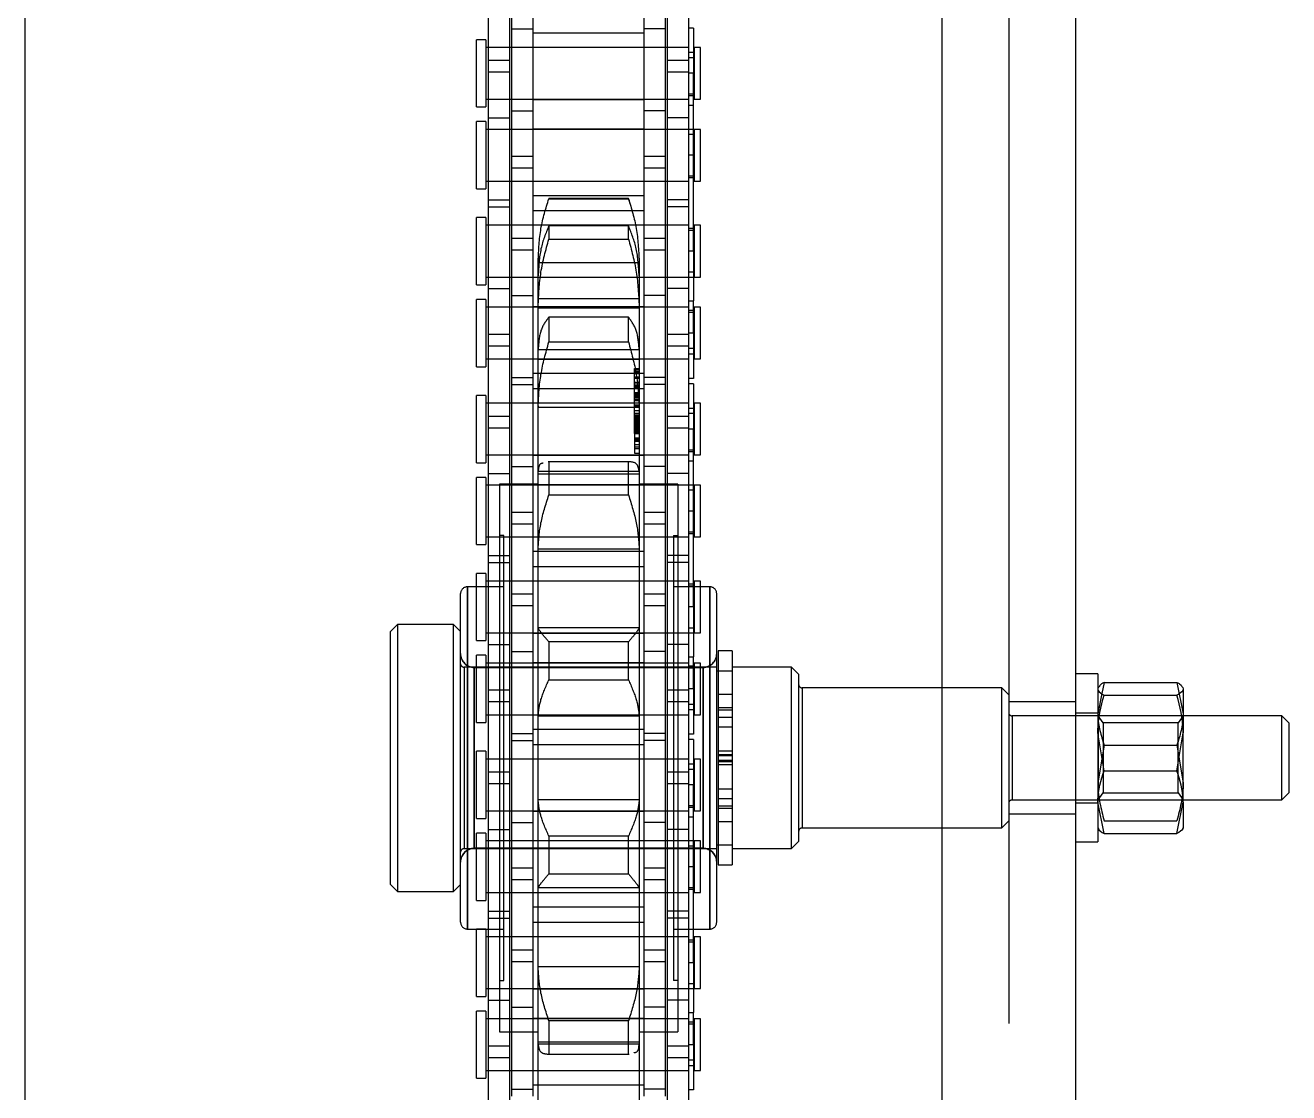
# Model space of a CAD drawing. Header units: metres. Extents: x 0 to 63075, y 0 to 44550.
# Drawn here: x 14109.2 to 14199.5, y 27501.5 to 27577.7 of the extents above; entities that cross this region are included whole.
import ezdxf

# ---------------------------------------------------------------- set-up
doc = ezdxf.new("R2010")
doc.units = ezdxf.units.M
doc.header["$LTSCALE"] = 75
doc.linetypes.add('HIDDEN2', pattern=[4.7625, 3.175, -1.5875])
for name, color, linetype in [('SDM', 7, 'Continuous'), ('SL4', 4, 'Continuous'), ('ST1', 7, 'HIDDEN2')]:
    doc.layers.add(name, color=color, linetype=linetype)

# ---------------------------------------------------------------- blocks, each defined once
blk = doc.blocks.new('A$Cb6dca9d5')
at = {"layer": 'SL4'}
for p, q in [((262.765, 215.006), (262.765, 1004.763)), ((328.24, 215), (328.24, 1004.763)), ((337.765, 1004.763), (337.765, 54.76)), ((339.365, 791.603), (337.765, 791.603)), ((339.365, 791.603), (339.365, 779.603)), ((339.402, 790.667), (339.365, 790.603)), ((339.812, 790.997), (339.654, 790.209)), ((339.812, 790.997), (345.018, 790.997)), ((345.465, 790.539), (345.465, 787.384)), ((339.812, 790.082), (345.018, 790.082)), ((352.5, 788.603), (345.465, 788.603)), ((353, 788.103), (352.5, 788.603)), ((352.5, 782.603), (352.5, 788.603)), ((353, 788.103), (353, 783.103)), ((339.812, 784.687), (339.365, 787.384)), ((345.018, 784.687), (345.465, 787.384)), ((345.465, 782.448), (345.465, 787.384)), ((339.812, 784.687), (345.018, 784.687)), ((339.812, 780.208), (339.365, 782.448)), ((345.018, 780.208), (345.465, 782.448)), ((345.465, 782.603), (352.5, 782.603)), ((345.465, 782.448), (345.465, 780.605)), ((352.5, 782.603), (353, 783.103)), ((339.365, 780.603), (339.402, 780.538)), ((345.428, 780.538), (345.465, 780.603)), ((339.812, 780.208), (345.018, 780.208)), ((337.765, 779.603), (339.365, 779.603))]:
    blk.add_line(p, q, dxfattribs=at)
for points, knots in [([(339.365, 790.539), (339.372, 790.498), (339.396, 790.343), (339.636, 790.192), (339.812, 790.082)], [0, 0, 0, 0, 0.268634, 1, 1, 1, 1]), ([(339.812, 790.997), (339.743, 790.959), (339.548, 790.85), (339.494, 790.738), (339.46, 790.665)], [0, 0, 0, 0, 0.354732, 1, 1, 1, 1]), ([(345.018, 790.997), (345.086, 790.959), (345.348, 790.809), (345.415, 790.654), (345.465, 790.539)], [0, 0, 0, 0, 0.257551, 1, 1, 1, 1]), ([(345.465, 790.539), (345.458, 790.498), (345.434, 790.343), (345.194, 790.192), (345.018, 790.082)], [0, 0, 0, 0, 0.268634, 1, 1, 1, 1]), ([(339.365, 787.384), (339.365, 787.448), (339.372, 788.359), (339.6, 789.252), (339.812, 790.082)], [0, 0, 0, 0, 0.070201, 1, 1, 1, 1]), ([(345.465, 787.384), (345.465, 787.448), (345.458, 788.359), (345.23, 789.252), (345.018, 790.082)], [0, 0, 0, 0, 0.070201, 1, 1, 1, 1]), ([(339.365, 782.448), (339.365, 782.501), (339.372, 783.257), (339.6, 783.998), (339.812, 784.687)], [0, 0, 0, 0, 0.0702006, 1, 1, 1, 1]), ([(345.465, 782.448), (345.465, 782.501), (345.458, 783.257), (345.23, 783.998), (345.018, 784.687)], [0, 0, 0, 0, 0.0702006, 1, 1, 1, 1]), ([(339.365, 780.666), (339.372, 780.624), (339.396, 780.469), (339.636, 780.318), (339.812, 780.208)], [0, 0, 0, 0, 0.268634, 1, 1, 1, 1]), ([(345.465, 780.666), (345.458, 780.624), (345.434, 780.469), (345.194, 780.318), (345.018, 780.208)], [0, 0, 0, 0, 0.268634, 1, 1, 1, 1])]:
    blk.add_open_spline(points, degree=3, knots=knots, dxfattribs=at)
at = {"layer": 'ST1'}
for p, q in [((328.24, 215), (328.24, 1004.763)), ((333.003, 1004.763), (333.003, 4.763)), ((297.515, 837.652), (297.515, 844.002)), ((299.035, 837.652), (299.035, 844.002)), ((306.965, 837.652), (306.965, 844.002)), ((308.485, 837.652), (308.485, 844.002)), ((295.843, 831.302), (295.843, 840.397)), ((297.363, 831.302), (297.363, 840.397)), ((308.637, 831.302), (308.637, 840.397)), ((310.157, 831.302), (310.157, 840.397)), ((297.515, 837.652), (299.035, 837.652)), ((297.515, 828.557), (297.515, 837.652)), ((299.035, 828.557), (299.035, 837.652)), ((308.485, 837.652), (306.965, 837.652)), ((306.965, 828.557), (306.965, 837.652)), ((308.485, 828.557), (308.485, 837.652)), ((310.489, 837.708), (310.157, 837.708)), ((310.489, 837.708), (310.489, 834.477)), ((295, 832.078), (295, 836.875)), ((295.659, 836.875), (295, 836.875)), ((295.659, 836.875), (295.659, 832.078)), ((299.035, 837.369), (306.965, 837.369)), ((310.157, 836.322), (295.659, 836.322)), ((297.363, 836.322), (295.843, 836.322)), ((299.035, 836.322), (297.515, 836.322)), ((306.965, 836.322), (299.035, 836.322)), ((308.485, 836.322), (306.965, 836.322)), ((310.157, 836.322), (308.637, 836.322)), ((310.526, 835.953), (310.157, 835.953)), ((310.489, 835.584), (310.157, 835.584)), ((310.526, 836.322), (310.526, 832.632)), ((311, 836.322), (310.526, 836.322)), ((311, 832.632), (311, 836.322)), ((295.843, 835.409), (297.363, 835.409)), ((308.637, 835.409), (310.157, 835.409)), ((297.363, 834.549), (295.843, 834.549)), ((310.157, 834.549), (308.637, 834.549)), ((310.489, 834.477), (310.157, 834.477)), ((310.489, 821.777), (310.489, 834.477)), ((310.157, 833.001), (310.526, 833.001)), ((295, 832.078), (295.659, 832.078)), ((295.659, 832.632), (310.157, 832.632)), ((295.843, 832.632), (297.363, 832.632)), ((297.515, 832.632), (299.035, 832.632)), ((299.035, 832.632), (306.965, 832.632)), ((306.965, 832.589), (299.035, 832.589)), ((306.965, 832.632), (308.485, 832.632)), ((308.637, 832.632), (310.157, 832.632)), ((310.489, 832.858), (310.157, 832.858)), ((310.489, 832.181), (310.157, 832.181)), ((310.526, 832.632), (311, 832.632)), ((295.843, 831.302), (297.363, 831.302)), ((295.843, 824.952), (295.843, 831.302)), ((297.363, 824.952), (297.363, 831.302)), ((297.515, 831.804), (299.035, 831.804)), ((308.485, 831.804), (306.965, 831.804)), ((310.157, 831.302), (308.637, 831.302)), ((308.637, 824.952), (308.637, 831.302)), ((310.157, 824.952), (310.157, 831.302)), ((295, 826.23), (295, 831.027)), ((295.659, 831.027), (295, 831.027)), ((295.659, 831.027), (295.659, 826.23)), ((310.157, 830.474), (295.659, 830.474)), ((297.363, 830.474), (295.843, 830.474)), ((299.035, 830.474), (297.515, 830.474)), ((299.035, 830.517), (306.965, 830.517)), ((306.965, 830.474), (299.035, 830.474)), ((308.485, 830.474), (306.965, 830.474)), ((310.489, 830.474), (308.637, 830.474)), ((310.526, 830.474), (310.526, 826.784)), ((311, 830.474), (310.526, 830.474)), ((311, 826.784), (311, 830.474)), ((310.526, 830.105), (310.157, 830.105)), ((297.515, 827.697), (297.515, 828.557)), ((297.515, 828.557), (299.035, 828.557)), ((299.035, 827.697), (299.035, 828.557)), ((306.965, 827.697), (306.965, 828.557)), ((306.965, 828.557), (308.485, 828.557)), ((308.485, 827.697), (308.485, 828.557)), ((310.489, 828.629), (310.157, 828.629)), ((297.515, 818.602), (297.515, 827.697)), ((299.035, 827.697), (297.515, 827.697)), ((299.035, 818.602), (299.035, 827.697)), ((306.965, 818.602), (306.965, 827.697)), ((308.485, 827.697), (306.965, 827.697)), ((308.485, 818.602), (308.485, 827.697)), ((295.659, 826.784), (310.157, 826.784)), ((295.843, 826.784), (297.363, 826.784)), ((297.515, 826.784), (299.035, 826.784)), ((299.035, 826.784), (306.965, 826.784)), ((306.965, 826.784), (308.485, 826.784)), ((308.637, 826.784), (310.157, 826.784)), ((310.157, 827.153), (310.526, 827.153)), ((310.489, 827.01), (310.157, 827.01)), ((310.526, 826.784), (311, 826.784)), ((295, 826.23), (295.659, 826.23)), ((306.965, 825.737), (299.035, 825.737)), ((295.843, 825.454), (297.363, 825.454)), ((295.843, 824.952), (297.363, 824.952)), ((295.843, 815.857), (295.843, 824.952)), ((297.363, 815.857), (297.363, 824.952)), ((300.157, 825.543), (300.157, 825.519)), ((305.843, 825.543), (300.157, 825.543)), ((300.157, 825.519), (305.843, 825.519)), ((305.843, 825.519), (305.843, 825.543)), ((305.989, 825.116), (305.843, 825.543)), ((310.157, 825.454), (308.637, 825.454)), ((310.157, 824.952), (308.637, 824.952)), ((308.637, 815.857), (308.637, 824.952)), ((310.157, 815.857), (310.157, 824.952)), ((295, 819.378), (295, 824.175)), ((295.659, 824.175), (295, 824.175)), ((295.659, 824.175), (295.659, 819.378)), ((299.035, 824.669), (306.965, 824.669)), ((310.157, 823.622), (295.659, 823.622)), ((297.363, 823.622), (295.843, 823.622)), ((299.035, 823.622), (297.515, 823.622)), ((306.965, 823.622), (299.035, 823.622)), ((300.157, 823.581), (300.157, 822.643)), ((305.843, 823.581), (300.157, 823.581)), ((305.843, 822.643), (305.843, 823.581)), ((308.485, 823.622), (306.965, 823.622)), ((310.157, 823.622), (308.637, 823.622)), ((310.489, 823.396), (310.157, 823.396)), ((310.526, 823.253), (310.157, 823.253)), ((310.526, 823.622), (310.526, 819.932)), ((311, 823.622), (310.526, 823.622)), ((311, 819.932), (311, 823.622)), ((297.515, 822.709), (299.035, 822.709)), ((300.157, 822.643), (305.843, 822.643)), ((306.965, 822.709), (308.485, 822.709)), ((299.035, 821.849), (297.515, 821.849)), ((299.405, 821.706), (299.395, 821.21)), ((299.395, 821.069), (299.395, 821.21)), ((306.605, 821.21), (306.605, 821.069)), ((308.485, 821.849), (306.965, 821.849)), ((310.489, 821.777), (310.157, 821.777)), ((310.489, 821.777), (310.489, 818.225)), ((299.395, 820.943), (299.395, 821.069)), ((299.395, 821.069), (299.395, 820.943)), ((306.605, 820.943), (299.395, 820.943)), ((299.395, 820.013), (299.395, 820.943)), ((306.605, 821.069), (306.605, 820.943)), ((306.605, 820.943), (306.605, 821.069)), ((306.605, 820.943), (306.605, 820.013)), ((310.157, 820.301), (310.526, 820.301)), ((295, 819.378), (295.659, 819.378)), ((295.659, 819.932), (310.157, 819.932)), ((295.843, 819.932), (297.363, 819.932)), ((297.515, 819.932), (299.035, 819.932)), ((299.035, 819.932), (306.965, 819.932)), ((306.965, 819.889), (299.035, 819.889)), ((299.395, 817.848), (299.395, 820.013)), ((306.605, 819.904), (299.395, 819.904)), ((306.605, 820.013), (306.605, 817.848)), ((306.965, 819.932), (308.485, 819.932)), ((308.637, 819.932), (310.489, 819.932)), ((310.526, 819.932), (311, 819.932)), ((295.843, 819.104), (297.363, 819.104)), ((297.515, 818.602), (299.035, 818.602)), ((297.515, 812.252), (297.515, 818.602)), ((299.035, 812.252), (299.035, 818.602)), ((308.485, 818.602), (306.965, 818.602)), ((306.965, 812.252), (306.965, 818.602)), ((308.485, 812.252), (308.485, 818.602)), ((310.157, 819.104), (308.637, 819.104)), ((295, 813.53), (295, 818.327)), ((295.659, 818.327), (295, 818.327)), ((295.659, 818.327), (295.659, 813.53)), ((310.157, 817.774), (295.659, 817.774)), ((297.363, 817.774), (295.843, 817.774)), ((299.035, 817.774), (297.515, 817.774)), ((299.035, 817.817), (306.965, 817.817)), ((306.965, 817.774), (299.035, 817.774)), ((299.395, 818.405), (306.605, 818.405)), ((299.395, 817.719), (299.395, 817.848)), ((299.395, 817.848), (299.395, 817.719)), ((306.605, 817.719), (299.395, 817.719)), ((299.395, 814.806), (299.395, 817.719)), ((306.605, 817.848), (306.605, 817.719)), ((306.605, 817.719), (306.605, 817.848)), ((306.605, 817.719), (306.605, 814.806)), ((308.485, 817.774), (306.965, 817.774)), ((310.157, 817.774), (308.637, 817.774)), ((310.157, 818.225), (310.489, 818.225)), ((310.489, 817.548), (310.157, 817.548)), ((310.489, 815.929), (310.489, 818.225)), ((310.526, 817.774), (310.526, 814.084)), ((311, 817.774), (310.526, 817.774)), ((311, 814.084), (311, 817.774)), ((300.157, 817.062), (300.157, 815.299)), ((305.843, 817.062), (300.157, 817.062)), ((305.843, 815.299), (305.843, 817.062)), ((310.526, 817.405), (310.157, 817.405)), ((295.843, 814.997), (295.843, 815.857)), ((295.843, 815.857), (297.363, 815.857)), ((297.363, 814.997), (297.363, 815.857)), ((308.637, 814.997), (308.637, 815.857)), ((308.637, 815.857), (310.157, 815.857)), ((310.489, 815.929), (310.157, 815.929)), ((310.157, 814.997), (310.157, 815.857)), ((310.489, 815.929), (310.489, 812.698)), ((295.843, 805.902), (295.843, 814.997)), ((297.363, 814.997), (295.843, 814.997)), ((297.363, 805.902), (297.363, 814.997)), ((300.157, 815.299), (305.843, 815.299)), ((308.637, 805.902), (308.637, 814.997)), ((310.157, 814.997), (308.637, 814.997)), ((310.157, 805.902), (310.157, 814.997)), ((295.659, 814.084), (310.157, 814.084)), ((295.843, 814.084), (297.363, 814.084)), ((297.515, 814.084), (299.035, 814.084)), ((299.035, 814.084), (306.965, 814.084)), ((299.395, 810.737), (299.395, 814.806)), ((306.605, 814.727), (299.395, 814.727)), ((299.395, 814.058), (306.605, 814.058)), ((306.605, 814.806), (306.605, 810.737)), ((306.965, 814.084), (308.485, 814.084)), ((308.637, 814.084), (310.157, 814.084)), ((310.489, 814.822), (310.157, 814.822)), ((310.157, 814.453), (310.526, 814.453)), ((310.526, 814.084), (311, 814.084)), ((295, 813.53), (295.659, 813.53)), ((306.965, 813.037), (299.035, 813.037)), ((306.27, 813.371), (306.27, 813.407)), ((306.27, 813.407), (306.605, 813.407)), ((306.27, 813.392), (306.605, 813.392)), ((306.27, 813.164), (306.27, 813.371)), ((306.27, 813.371), (306.605, 813.371)), ((306.27, 813.362), (306.605, 813.362)), ((306.27, 813.244), (306.605, 813.244)), ((306.27, 813.207), (306.605, 813.207)), ((306.27, 813.128), (306.27, 813.164)), ((306.27, 813.164), (306.605, 813.164)), ((306.27, 812.804), (306.27, 813.128)), ((306.27, 813.128), (306.605, 813.128)), ((306.27, 813.038), (306.605, 813.038)), ((297.515, 812.754), (299.035, 812.754)), ((297.515, 812.252), (299.035, 812.252)), ((297.515, 803.157), (297.515, 812.252)), ((299.035, 803.157), (299.035, 812.252)), ((306.27, 812.719), (306.27, 812.804)), ((306.27, 812.804), (306.605, 812.804)), ((306.27, 812.719), (306.605, 812.719)), ((306.27, 812.437), (306.27, 812.719)), ((306.27, 811.59), (306.27, 812.437)), ((306.27, 812.437), (306.605, 812.437)), ((306.27, 812.301), (306.605, 812.301)), ((306.27, 812.179), (306.605, 812.179)), ((306.27, 812.131), (306.605, 812.131)), ((308.485, 812.754), (306.965, 812.754)), ((308.485, 812.252), (306.965, 812.252)), ((306.965, 803.157), (306.965, 812.252)), ((308.485, 803.157), (308.485, 812.252)), ((310.489, 812.698), (310.157, 812.698)), ((310.489, 812.308), (310.157, 812.308)), ((310.489, 812.308), (310.489, 809.077)), ((295, 806.678), (295, 811.475)), ((295.659, 811.475), (295, 811.475)), ((295.659, 811.475), (295.659, 806.678)), ((299.035, 811.969), (306.965, 811.969)), ((306.27, 812.094), (306.605, 812.094)), ((306.27, 812.047), (306.605, 812.047)), ((306.27, 812.021), (306.605, 812.021)), ((306.27, 811.686), (306.605, 811.686)), ((306.27, 811.662), (306.605, 811.662)), ((306.27, 811.2), (306.27, 811.59)), ((306.27, 811.59), (306.605, 811.59)), ((306.27, 811.583), (306.605, 811.583)), ((306.27, 811.562), (306.605, 811.562)), ((306.27, 811.544), (306.605, 811.544)), ((306.27, 811.49), (306.605, 811.49)), ((306.27, 811.435), (306.605, 811.435)), ((306.27, 811.355), (306.605, 811.355)), ((306.27, 811.309), (306.605, 811.309)), ((310.157, 810.922), (295.659, 810.922)), ((297.363, 810.922), (295.843, 810.922)), ((299.035, 810.922), (297.515, 810.922)), ((306.965, 810.922), (299.035, 810.922)), ((299.395, 810.622), (299.395, 810.737)), ((299.395, 810.737), (299.395, 810.622)), ((306.605, 810.622), (299.395, 810.622)), ((299.395, 806.077), (299.395, 810.622)), ((306.27, 811.2), (306.605, 811.2)), ((306.27, 808.77), (306.27, 811.2)), ((306.27, 811.181), (306.605, 811.181)), ((306.27, 811.16), (306.605, 811.16)), ((306.27, 811.119), (306.605, 811.119)), ((306.27, 810.82), (306.605, 810.82)), ((306.27, 810.759), (306.605, 810.759)), ((306.605, 810.71), (306.27, 810.71)), ((306.605, 810.376), (306.27, 810.376)), ((306.605, 810.737), (306.605, 810.622)), ((306.605, 810.622), (306.605, 806.077)), ((308.485, 810.922), (306.965, 810.922)), ((310.157, 810.922), (308.637, 810.922)), ((310.526, 810.553), (310.157, 810.553)), ((310.526, 810.922), (310.526, 807.232)), ((311, 810.922), (310.526, 810.922)), ((311, 807.232), (311, 810.922)), ((295.843, 810.009), (297.363, 810.009)), ((306.27, 810.216), (306.605, 810.216)), ((306.27, 810.083), (306.605, 810.083)), ((306.27, 810.074), (306.605, 810.074)), ((306.27, 810.056), (306.605, 810.056)), ((306.27, 810.039), (306.605, 810.039)), ((306.27, 810.025), (306.605, 810.025)), ((306.27, 809.937), (306.605, 809.937)), ((306.27, 809.934), (306.605, 809.934)), ((306.27, 809.908), (306.605, 809.908)), ((306.27, 809.905), (306.605, 809.905)), ((306.27, 809.87), (306.605, 809.87)), ((306.27, 809.832), (306.605, 809.832)), ((306.27, 809.798), (306.605, 809.798)), ((306.27, 809.796), (306.605, 809.796)), ((306.27, 809.764), (306.605, 809.764)), ((306.27, 809.66), (306.605, 809.66)), ((306.27, 809.611), (306.605, 809.611)), ((306.27, 809.532), (306.605, 809.532)), ((306.27, 809.448), (306.605, 809.448)), ((308.637, 810.009), (310.157, 810.009)), ((310.489, 810.184), (310.157, 810.184)), ((297.363, 809.149), (295.843, 809.149)), ((306.27, 809.355), (306.605, 809.355)), ((306.27, 809.286), (306.605, 809.286)), ((306.27, 809.278), (306.605, 809.278)), ((306.27, 809.259), (306.605, 809.259)), ((306.27, 809.165), (306.605, 809.165)), ((306.27, 809.153), (306.605, 809.153)), ((306.27, 809.145), (306.605, 809.145)), ((306.27, 809.142), (306.605, 809.142)), ((306.27, 809.067), (306.605, 809.067)), ((306.27, 809.037), (306.605, 809.037)), ((306.27, 809.028), (306.605, 809.028)), ((306.27, 808.952), (306.605, 808.952)), ((306.27, 808.894), (306.605, 808.894)), ((306.27, 808.893), (306.605, 808.893)), ((306.27, 808.881), (306.605, 808.881)), ((306.27, 808.83), (306.605, 808.83)), ((306.27, 808.829), (306.605, 808.829)), ((306.27, 808.77), (306.605, 808.77)), ((306.27, 808.77), (306.27, 808.356)), ((310.157, 809.149), (308.637, 809.149)), ((310.489, 809.077), (310.157, 809.077)), ((310.489, 796.377), (310.489, 809.077)), ((306.27, 808.447), (306.605, 808.447)), ((306.27, 808.356), (306.605, 808.356)), ((306.27, 808.356), (306.27, 808.203)), ((306.27, 808.307), (306.605, 808.307)), ((306.27, 808.203), (306.605, 808.203)), ((306.27, 808.203), (306.27, 807.364)), ((306.27, 807.972), (306.605, 807.972)), ((306.27, 807.801), (306.605, 807.801)), ((306.27, 807.698), (306.605, 807.698)), ((295.659, 807.232), (310.157, 807.232)), ((295.843, 807.232), (297.363, 807.232)), ((297.515, 807.232), (299.035, 807.232)), ((299.035, 807.232), (306.965, 807.232)), ((306.965, 807.189), (299.035, 807.189)), ((305.901, 806.751), (300.099, 806.751)), ((300.157, 806.749), (300.099, 806.733)), ((300.157, 806.749), (300.157, 804.373)), ((305.843, 806.749), (300.157, 806.749)), ((305.843, 804.373), (305.843, 806.749)), ((306.27, 807.364), (306.605, 807.364)), ((306.965, 807.232), (308.485, 807.232)), ((308.637, 807.232), (310.157, 807.232)), ((310.157, 807.601), (310.526, 807.601)), ((310.489, 807.458), (310.157, 807.458)), ((310.489, 806.781), (310.157, 806.781)), ((310.526, 807.232), (311, 807.232)), ((295, 806.678), (295.659, 806.678)), ((295.843, 805.902), (297.363, 805.902)), ((295.843, 799.552), (295.843, 805.902)), ((297.363, 799.552), (297.363, 805.902)), ((297.515, 806.404), (299.035, 806.404)), ((299.395, 800.595), (299.395, 806.077)), ((306.605, 806.038), (299.395, 806.038)), ((299.395, 805.888), (306.605, 805.888)), ((306.605, 806.077), (306.605, 800.595)), ((308.485, 806.404), (306.965, 806.404)), ((310.157, 805.902), (308.637, 805.902)), ((308.637, 799.552), (308.637, 805.902)), ((310.157, 799.552), (310.157, 805.902)), ((295, 800.83), (295, 805.627)), ((295.659, 805.627), (295, 805.627)), ((295.659, 805.627), (295.659, 800.83)), ((310.157, 805.074), (295.659, 805.074)), ((297.363, 805.074), (295.843, 805.074)), ((299.395, 805.147), (296.625, 805.147)), ((296.625, 805.147), (296.625, 766.059)), ((299.035, 805.074), (297.515, 805.074)), ((299.035, 805.117), (306.965, 805.117)), ((306.965, 805.074), (299.035, 805.074)), ((309.375, 805.147), (306.605, 805.147)), ((308.485, 805.074), (306.965, 805.074)), ((310.489, 805.074), (308.637, 805.074)), ((309.375, 805.147), (309.375, 766.059)), ((310.526, 805.074), (310.526, 801.384)), ((311, 805.074), (310.526, 805.074)), ((311, 801.384), (311, 805.074)), ((300.157, 804.373), (305.843, 804.373)), ((310.526, 804.705), (310.157, 804.705)), ((297.515, 802.297), (297.515, 803.157)), ((297.515, 803.157), (299.035, 803.157)), ((299.035, 802.297), (299.035, 803.157)), ((306.965, 802.297), (306.965, 803.157)), ((306.965, 803.157), (308.485, 803.157)), ((308.485, 802.297), (308.485, 803.157)), ((310.489, 803.229), (310.157, 803.229)), ((297.515, 793.202), (297.515, 802.297)), ((299.035, 802.297), (297.515, 802.297)), ((299.035, 793.202), (299.035, 802.297)), ((306.965, 793.202), (306.965, 802.297)), ((308.485, 802.297), (306.965, 802.297)), ((308.485, 793.202), (308.485, 802.297)), ((295.659, 801.384), (310.157, 801.384)), ((295.843, 801.384), (297.363, 801.384)), ((296.944, 801.482), (296.625, 801.482)), ((296.944, 769.723), (296.944, 801.482)), ((297.515, 801.384), (299.035, 801.384)), ((299.035, 801.384), (306.965, 801.384)), ((306.965, 801.384), (308.485, 801.384)), ((308.637, 801.384), (310.157, 801.384)), ((309.056, 801.482), (309.375, 801.482)), ((309.056, 801.482), (309.056, 769.723)), ((310.157, 801.753), (310.526, 801.753)), ((310.489, 801.61), (310.157, 801.61)), ((310.526, 801.384), (311, 801.384)), ((295, 800.83), (295.659, 800.83)), ((299.395, 800.507), (299.395, 800.595)), ((306.605, 800.507), (299.395, 800.507)), ((299.395, 794.884), (299.395, 800.507)), ((306.605, 800.595), (306.605, 800.507)), ((306.605, 800.507), (306.605, 794.884)), ((295.843, 800.054), (297.363, 800.054)), ((295.843, 799.552), (297.363, 799.552)), ((295.843, 790.457), (295.843, 799.552)), ((297.363, 790.457), (297.363, 799.552)), ((306.965, 800.337), (299.035, 800.337)), ((310.157, 800.054), (308.637, 800.054)), ((310.157, 799.552), (308.637, 799.552)), ((308.637, 790.457), (308.637, 799.552)), ((310.157, 790.457), (310.157, 799.552)), ((295, 793.978), (295, 798.775)), ((295.659, 798.775), (295, 798.775)), ((295.659, 798.775), (295.659, 793.978)), ((299.035, 799.269), (306.965, 799.269)), ((294.344, 773.388), (294.344, 797.818)), ((296.944, 797.818), (294.344, 797.818)), ((294.344, 797.818), (294.344, 773.388)), ((310.157, 798.222), (295.659, 798.222)), ((297.363, 798.222), (295.843, 798.222)), ((299.035, 798.222), (297.515, 798.222)), ((306.965, 798.222), (299.035, 798.222)), ((308.485, 798.222), (306.965, 798.222)), ((310.157, 798.222), (308.637, 798.222)), ((311.656, 797.818), (309.056, 797.818)), ((310.489, 797.996), (310.157, 797.996)), ((310.526, 797.853), (310.157, 797.853)), ((310.526, 798.222), (310.526, 794.532)), ((311, 798.222), (310.526, 798.222)), ((311, 794.532), (311, 798.222)), ((311.656, 773.388), (311.656, 797.818)), ((311.656, 797.818), (311.656, 773.388)), ((293.855, 773.876), (293.855, 797.329)), ((297.515, 797.309), (299.035, 797.309)), ((306.965, 797.309), (308.485, 797.309)), ((312.145, 773.876), (312.145, 797.329)), ((299.035, 796.449), (297.515, 796.449)), ((308.485, 796.449), (306.965, 796.449)), ((310.489, 796.377), (310.157, 796.377)), ((310.489, 796.377), (310.489, 792.825)), ((289.355, 795.128), (288.855, 794.628)), ((289.355, 795.128), (289.355, 776.078)), ((293.355, 795.128), (289.355, 795.128)), ((293.355, 776.078), (293.355, 795.128)), ((293.855, 794.628), (293.355, 795.128)), ((288.855, 776.578), (288.855, 794.628)), ((295.659, 794.532), (310.157, 794.532)), ((295.843, 794.532), (297.363, 794.532)), ((297.515, 794.532), (299.035, 794.532)), ((299.035, 794.532), (306.965, 794.532)), ((306.965, 794.489), (299.035, 794.489)), ((299.395, 794.878), (299.395, 794.884)), ((306.605, 794.884), (299.395, 794.884)), ((299.395, 788.644), (299.395, 794.878)), ((306.605, 794.884), (306.605, 794.878)), ((306.605, 794.878), (306.605, 788.644)), ((306.965, 794.532), (308.485, 794.532)), ((308.637, 794.532), (310.489, 794.532)), ((310.157, 794.901), (310.526, 794.901)), ((310.526, 794.532), (311, 794.532)), ((295, 793.978), (295.659, 793.978)), ((295.843, 793.704), (297.363, 793.704)), ((297.515, 793.202), (299.035, 793.202)), ((297.515, 786.852), (297.515, 793.202)), ((299.035, 786.852), (299.035, 793.202)), ((300.157, 793.885), (300.157, 791.183)), ((305.843, 793.885), (300.157, 793.885)), ((305.843, 791.183), (305.843, 793.885)), ((308.485, 793.202), (306.965, 793.202)), ((306.965, 786.852), (306.965, 793.202)), ((308.485, 786.852), (308.485, 793.202)), ((310.157, 793.704), (308.637, 793.704)), ((312.245, 793.246), (312.245, 777.959)), ((313.245, 793.246), (312.245, 793.246)), ((313.245, 793.246), (313.245, 777.959)), ((295, 788.13), (295, 792.927)), ((295.659, 792.927), (295, 792.927)), ((295.659, 792.927), (295.659, 788.13)), ((310.157, 792.374), (295.659, 792.374)), ((297.363, 792.374), (295.843, 792.374)), ((299.035, 792.374), (297.515, 792.374)), ((299.035, 792.417), (306.965, 792.417)), ((306.965, 792.374), (299.035, 792.374)), ((308.485, 792.374), (306.965, 792.374)), ((310.157, 792.374), (308.637, 792.374)), ((310.157, 792.825), (310.489, 792.825)), ((310.489, 790.529), (310.489, 792.825)), ((310.526, 792.374), (310.526, 788.684)), ((311, 792.374), (310.526, 792.374)), ((311, 788.684), (311, 792.374)), ((294.105, 792.078), (294.105, 779.128)), ((312.145, 792.078), (294.105, 792.078)), ((311.168, 792.078), (294.832, 792.078)), ((294.832, 792.053), (294.832, 779.152)), ((294.832, 792.053), (311.168, 792.053)), ((294.832, 779.152), (294.832, 792.053)), ((310.489, 792.148), (310.157, 792.148)), ((310.526, 792.005), (310.157, 792.005)), ((311.168, 792.053), (311.168, 779.152)), ((311.168, 779.152), (311.168, 792.053)), ((313.245, 791.803), (312.145, 791.803)), ((313.245, 791.803), (312.245, 791.803)), ((317.5, 792.078), (313.245, 792.078)), ((317.5, 779.128), (317.5, 792.078)), ((318, 791.578), (317.5, 792.078)), ((318, 791.578), (318, 779.628)), ((300.157, 791.183), (305.843, 791.183)), ((310.489, 790.529), (310.157, 790.529)), ((310.489, 790.529), (310.489, 787.298)), ((318.25, 790.603), (318.25, 780.649)), ((332.5, 790.603), (318.25, 790.603)), ((332.5, 780.603), (332.5, 790.603)), ((333, 790.103), (332.5, 790.603)), ((345.018, 790.997), (345.465, 788.757)), ((295.843, 789.597), (295.843, 790.457)), ((295.843, 790.457), (297.363, 790.457)), ((295.843, 780.502), (295.843, 789.597)), ((297.363, 789.597), (295.843, 789.597)), ((297.363, 789.597), (297.363, 790.457)), ((297.363, 780.502), (297.363, 789.597)), ((308.637, 789.597), (308.637, 790.457)), ((308.637, 790.457), (310.157, 790.457)), ((308.637, 780.502), (308.637, 789.597)), ((310.157, 789.597), (308.637, 789.597)), ((310.157, 789.597), (310.157, 790.457)), ((310.157, 780.502), (310.157, 789.597)), ((312.245, 790.15), (313.245, 790.15)), ((333, 790.103), (333, 781.103)), ((337.765, 789.603), (333.003, 789.603)), ((339.654, 790.209), (339.365, 788.757)), ((295.659, 788.684), (310.157, 788.684)), ((295.843, 788.684), (297.363, 788.684)), ((297.515, 788.684), (299.035, 788.684)), ((299.035, 788.684), (306.965, 788.684)), ((306.965, 788.684), (308.485, 788.684)), ((308.637, 788.684), (310.157, 788.684)), ((310.489, 789.422), (310.157, 789.422)), ((310.157, 789.053), (310.526, 789.053)), ((310.526, 788.684), (311, 788.684)), ((312.245, 789.199), (313.245, 789.199)), ((312.245, 789.024), (313.245, 789.024)), ((339.365, 788.803), (337.765, 788.803)), ((295, 788.13), (295.659, 788.13)), ((299.395, 788.594), (299.395, 788.644)), ((306.605, 788.594), (299.395, 788.594)), ((299.395, 782.611), (299.395, 788.594)), ((306.605, 788.644), (306.605, 788.594)), ((306.605, 788.594), (306.605, 782.611)), ((312.245, 788.507), (313.245, 788.507)), ((313.245, 787.803), (312.245, 787.803)), ((333.25, 788.603), (333.25, 782.603)), ((345.465, 788.603), (333.25, 788.603)), ((339.39, 788.603), (339.365, 788.603)), ((339.39, 788.603), (339.39, 782.603)), ((339.741, 788.103), (339.39, 788.603)), ((339.741, 788.103), (339.741, 783.103)), ((345.115, 788.103), (339.741, 788.103)), ((345.465, 788.603), (345.115, 788.103)), ((345.115, 788.071), (345.115, 788.103)), ((345.115, 783.103), (345.115, 788.071)), ((297.515, 787.354), (299.035, 787.354)), ((297.515, 786.852), (299.035, 786.852)), ((297.515, 777.757), (297.515, 786.852)), ((306.965, 787.637), (299.035, 787.637)), ((299.035, 777.757), (299.035, 786.852)), ((308.485, 787.354), (306.965, 787.354)), ((308.485, 786.852), (306.965, 786.852)), ((306.965, 777.757), (306.965, 786.852)), ((308.485, 777.757), (308.485, 786.852)), ((310.489, 787.298), (310.157, 787.298)), ((310.489, 786.908), (310.157, 786.908)), ((310.489, 786.908), (310.489, 783.677)), ((295, 781.278), (295, 786.075)), ((295.659, 786.075), (295, 786.075)), ((295.659, 786.075), (295.659, 781.278)), ((299.035, 786.569), (306.965, 786.569)), ((312.245, 786.103), (313.245, 786.103)), ((339.812, 786.518), (339.365, 783.821)), ((339.812, 786.518), (345.018, 786.518)), ((345.018, 786.518), (345.465, 783.821)), ((310.157, 785.522), (295.659, 785.522)), ((297.363, 785.522), (295.843, 785.522)), ((299.035, 785.522), (297.515, 785.522)), ((306.965, 785.522), (299.035, 785.522)), ((308.485, 785.522), (306.965, 785.522)), ((310.157, 785.522), (308.637, 785.522)), ((310.526, 785.153), (310.157, 785.153)), ((310.526, 785.522), (310.526, 781.832)), ((311, 785.522), (310.526, 785.522)), ((311, 781.832), (311, 785.522)), ((312.245, 785.853), (313.245, 785.853)), ((312.245, 785.764), (313.245, 785.764)), ((312.245, 785.441), (313.245, 785.441)), ((312.245, 785.353), (313.245, 785.353)), ((313.245, 785.103), (312.245, 785.103)), ((295.843, 784.609), (297.363, 784.609)), ((308.637, 784.609), (310.157, 784.609)), ((310.489, 784.784), (310.157, 784.784)), ((297.363, 783.749), (295.843, 783.749)), ((310.157, 783.749), (308.637, 783.749)), ((310.489, 783.677), (310.157, 783.677)), ((310.489, 770.977), (310.489, 783.677)), ((312.245, 783.403), (313.245, 783.403)), ((299.395, 782.561), (299.395, 782.611)), ((306.605, 782.611), (299.395, 782.611)), ((299.395, 776.327), (299.395, 782.561)), ((306.605, 782.611), (306.605, 782.561)), ((306.605, 782.561), (306.605, 776.327)), ((312.245, 782.698), (313.245, 782.698)), ((333.25, 782.603), (345.465, 782.603)), ((337.765, 782.403), (339.365, 782.403)), ((339.39, 782.603), (339.741, 783.103)), ((339.741, 783.103), (345.115, 783.103)), ((345.115, 783.103), (345.465, 782.603)), ((295.659, 781.832), (310.157, 781.832)), ((295.843, 781.832), (297.363, 781.832)), ((297.515, 781.832), (299.035, 781.832)), ((299.035, 781.832), (306.965, 781.832)), ((306.965, 781.789), (299.035, 781.789)), ((306.965, 781.832), (308.485, 781.832)), ((308.637, 781.832), (310.157, 781.832)), ((310.157, 782.201), (310.526, 782.201)), ((310.489, 782.058), (310.157, 782.058)), ((310.526, 781.832), (311, 781.832)), ((312.245, 782.181), (313.245, 782.181)), ((312.245, 782.006), (313.245, 782.006)), ((333.003, 781.603), (337.765, 781.603)), ((295, 781.278), (295.659, 781.278)), ((297.515, 781.004), (299.035, 781.004)), ((308.485, 781.004), (306.965, 781.004)), ((310.489, 781.381), (310.157, 781.381)), ((312.245, 781.055), (313.245, 781.055)), ((318.25, 780.603), (332.5, 780.603)), ((332.5, 780.603), (333, 781.103)), ((339.812, 781.123), (345.018, 781.123)), ((295, 775.43), (295, 780.227)), ((295.659, 780.227), (295, 780.227)), ((295.659, 780.227), (295.659, 775.43)), ((310.157, 779.674), (295.659, 779.674)), ((295.843, 780.502), (297.363, 780.502)), ((295.843, 774.152), (295.843, 780.502)), ((297.363, 779.674), (295.843, 779.674)), ((297.363, 774.152), (297.363, 780.502)), ((299.035, 779.674), (297.515, 779.674)), ((299.035, 779.717), (306.965, 779.717)), ((306.965, 779.674), (299.035, 779.674)), ((300.157, 780.022), (300.157, 777.32)), ((305.843, 780.022), (300.157, 780.022)), ((305.843, 777.32), (305.843, 780.022)), ((308.485, 779.674), (306.965, 779.674)), ((310.157, 780.502), (308.637, 780.502)), ((308.637, 774.152), (308.637, 780.502)), ((310.489, 779.674), (308.637, 779.674)), ((310.157, 774.152), (310.157, 780.502)), ((310.526, 779.674), (310.526, 775.984)), ((311, 779.674), (310.526, 779.674)), ((311, 775.984), (311, 779.674)), ((294.105, 779.128), (312.145, 779.128)), ((311.168, 779.152), (294.832, 779.152)), ((294.832, 779.128), (311.168, 779.128)), ((310.526, 779.305), (310.157, 779.305)), ((312.145, 779.403), (313.245, 779.403)), ((312.245, 779.403), (313.245, 779.403)), ((313.245, 779.128), (317.5, 779.128)), ((317.5, 779.128), (318, 779.628)), ((310.489, 777.829), (310.157, 777.829)), ((312.245, 777.959), (313.245, 777.959)), ((297.515, 776.897), (297.515, 777.757)), ((297.515, 777.757), (299.035, 777.757)), ((299.035, 776.897), (299.035, 777.757)), ((300.157, 777.32), (305.843, 777.32)), ((306.965, 776.897), (306.965, 777.757)), ((306.965, 777.757), (308.485, 777.757)), ((308.485, 776.897), (308.485, 777.757)), ((288.855, 776.578), (289.355, 776.078)), ((289.355, 776.078), (293.355, 776.078)), ((293.355, 776.078), (293.855, 776.578)), ((297.515, 767.802), (297.515, 776.897)), ((299.035, 776.897), (297.515, 776.897)), ((299.035, 767.802), (299.035, 776.897)), ((299.395, 776.321), (299.395, 776.327)), ((306.605, 776.321), (299.395, 776.321)), ((299.395, 770.698), (299.395, 776.321)), ((306.605, 776.327), (306.605, 776.321)), ((306.605, 776.321), (306.605, 770.698)), ((306.965, 767.802), (306.965, 776.897)), ((308.485, 776.897), (306.965, 776.897)), ((308.485, 767.802), (308.485, 776.897)), ((310.157, 776.353), (310.526, 776.353)), ((310.489, 776.21), (310.157, 776.21)), ((295, 775.43), (295.659, 775.43)), ((295.659, 775.984), (310.157, 775.984)), ((295.843, 775.984), (297.363, 775.984)), ((297.515, 775.984), (299.035, 775.984)), ((299.035, 775.984), (306.965, 775.984)), ((306.965, 775.984), (308.485, 775.984)), ((308.637, 775.984), (310.157, 775.984)), ((310.526, 775.984), (311, 775.984)), ((295.843, 774.654), (297.363, 774.654)), ((306.965, 774.937), (299.035, 774.937)), ((310.157, 774.654), (308.637, 774.654)), ((294.344, 773.388), (296.944, 773.388)), ((295, 768.578), (295, 773.375)), ((295.659, 773.375), (295, 773.375)), ((295.659, 773.375), (295.659, 768.578)), ((295.843, 774.152), (297.363, 774.152)), ((295.843, 765.057), (295.843, 774.152)), ((297.363, 765.057), (297.363, 774.152)), ((299.035, 773.869), (306.965, 773.869)), ((310.157, 774.152), (308.637, 774.152)), ((308.637, 765.057), (308.637, 774.152)), ((309.056, 773.388), (311.656, 773.388)), ((310.157, 765.057), (310.157, 774.152)), ((310.157, 772.822), (295.659, 772.822)), ((297.363, 772.822), (295.843, 772.822)), ((299.035, 772.822), (297.515, 772.822)), ((306.965, 772.822), (299.035, 772.822)), ((308.485, 772.822), (306.965, 772.822)), ((310.157, 772.822), (308.637, 772.822)), ((310.489, 772.596), (310.157, 772.596)), ((310.526, 772.453), (310.157, 772.453)), ((310.526, 772.822), (310.526, 769.132)), ((311, 772.822), (310.526, 772.822)), ((311, 769.132), (311, 772.822)), ((297.515, 771.909), (299.035, 771.909)), ((306.965, 771.909), (308.485, 771.909)), ((299.035, 771.049), (297.515, 771.049)), ((299.395, 770.61), (299.395, 770.698)), ((306.605, 770.698), (299.395, 770.698)), ((299.395, 765.128), (299.395, 770.61)), ((306.605, 770.698), (306.605, 770.61)), ((306.605, 770.61), (306.605, 765.128)), ((308.485, 771.049), (306.965, 771.049)), ((310.489, 770.977), (310.157, 770.977)), ((310.489, 770.977), (310.489, 767.425)), ((296.625, 769.723), (296.944, 769.723)), ((309.375, 769.723), (309.056, 769.723)), ((295.659, 769.132), (310.157, 769.132)), ((295.843, 769.132), (297.363, 769.132)), ((297.515, 769.132), (299.035, 769.132)), ((299.035, 769.132), (306.965, 769.132)), ((306.965, 769.089), (299.035, 769.089)), ((306.965, 769.132), (308.485, 769.132)), ((308.637, 769.132), (310.489, 769.132)), ((310.157, 769.501), (310.526, 769.501)), ((310.526, 769.132), (311, 769.132)), ((295, 768.578), (295.659, 768.578)), ((295.843, 768.304), (297.363, 768.304)), ((310.157, 768.304), (308.637, 768.304)), ((295, 762.73), (295, 767.527)), ((295.659, 767.527), (295, 767.527)), ((295.659, 767.527), (295.659, 762.73)), ((297.515, 767.802), (299.035, 767.802)), ((297.515, 761.452), (297.515, 767.802)), ((299.035, 761.452), (299.035, 767.802)), ((299.035, 767.017), (306.965, 767.017)), ((308.485, 767.802), (306.965, 767.802)), ((306.965, 761.452), (306.965, 767.802)), ((308.485, 761.452), (308.485, 767.802)), ((310.157, 767.425), (310.489, 767.425)), ((310.489, 765.129), (310.489, 767.425)), ((310.157, 766.974), (295.659, 766.974)), ((297.363, 766.974), (295.843, 766.974)), ((299.035, 766.974), (297.515, 766.974)), ((306.965, 766.974), (299.035, 766.974)), ((305.843, 766.832), (300.157, 766.832)), ((300.157, 766.832), (300.157, 764.456)), ((305.843, 764.456), (305.843, 766.832)), ((308.485, 766.974), (306.965, 766.974)), ((310.157, 766.974), (308.637, 766.974)), ((310.489, 766.748), (310.157, 766.748)), ((310.526, 766.605), (310.157, 766.605)), ((310.526, 766.974), (310.526, 763.284)), ((311, 766.974), (310.526, 766.974)), ((311, 763.284), (311, 766.974)), ((296.625, 766.059), (299.395, 766.059)), ((306.605, 765.317), (299.395, 765.317)), ((306.605, 766.059), (309.375, 766.059)), ((295.843, 764.197), (295.843, 765.057)), ((295.843, 765.057), (297.363, 765.057)), ((297.363, 764.197), (297.363, 765.057)), ((306.605, 765.167), (299.395, 765.167)), ((299.395, 760.583), (299.395, 765.128)), ((300.099, 764.454), (305.901, 764.454)), ((300.157, 764.456), (305.843, 764.456)), ((305.843, 764.456), (305.901, 764.472)), ((306.605, 765.128), (306.605, 760.583)), ((308.637, 764.197), (308.637, 765.057)), ((308.637, 765.057), (310.157, 765.057)), ((310.489, 765.129), (310.157, 765.129)), ((310.157, 764.197), (310.157, 765.057)), ((310.489, 765.129), (310.489, 761.898)), ((295.843, 755.102), (295.843, 764.197)), ((297.363, 764.197), (295.843, 764.197)), ((297.363, 755.102), (297.363, 764.197)), ((308.637, 755.102), (308.637, 764.197)), ((310.157, 764.197), (308.637, 764.197)), ((310.157, 755.102), (310.157, 764.197)), ((310.489, 764.022), (310.157, 764.022)), ((310.157, 763.653), (310.526, 763.653)), ((295, 762.73), (295.659, 762.73)), ((295.659, 763.284), (310.157, 763.284)), ((295.843, 763.284), (297.363, 763.284)), ((297.515, 763.284), (299.035, 763.284)), ((299.035, 763.284), (306.965, 763.284)), ((306.965, 763.284), (308.485, 763.284)), ((308.637, 763.284), (310.157, 763.284)), ((310.526, 763.284), (311, 763.284)), ((297.515, 761.954), (299.035, 761.954)), ((306.965, 762.237), (299.035, 762.237)), ((308.485, 761.954), (306.965, 761.954)), ((310.489, 761.898), (310.157, 761.898))]:
    blk.add_line(p, q, dxfattribs=at)
for centre, radius, start, end in [((294.344, 797.329), 0.489, 90, 180), ((311.656, 797.329), 0.489, 0, 90), ((294.832, 793.055), 0.977, 180, 270), ((294.83, 793.028), 0.975, 180.10943, 270.10901), ((294.105, 792.328), 0.25, 180, 270), ((311.168, 793.055), 0.977, 270, 0), ((311.17, 793.028), 0.975, 269.89099, 359.89057), ((318.25, 790.853), 0.25, 180, 270), ((333.25, 788.853), 0.25, 180, 270), ((333.25, 782.353), 0.25, 90, 180), ((318.25, 780.353), 0.25, 90, 180), ((294.83, 778.177), 0.975, 89.89099, 179.89057), ((294.105, 778.878), 0.25, 90, 180), ((294.832, 778.15), 0.977, 90, 180), ((311.17, 778.177), 0.975, 0.10943, 90.10901), ((311.168, 778.15), 0.977, 0, 90), ((294.344, 773.876), 0.489, 180, 270), ((311.656, 773.876), 0.489, 270, 0)]:
    blk.add_arc(centre, radius, start, end, dxfattribs=at)
for points, knots in [([(299.395, 821.069), (299.433, 821.858), (299.508, 823.437), (299.94, 824.824), (300.157, 825.519)], [0, 0, 0, 0, 0.499098, 1, 1, 1, 1]), ([(305.843, 825.519), (306.059, 824.825), (306.492, 823.439), (306.567, 821.859), (306.605, 821.069)], [0, 0, 0, 0, 0.500133, 1, 1, 1, 1]), ([(300.157, 823.581), (299.941, 823.059), (299.508, 822.016), (299.433, 820.68), (299.395, 820.013)], [0, 0, 0, 0, 0.500534, 1, 1, 1, 1]), ([(306.605, 820.013), (306.567, 820.68), (306.492, 822.016), (306.059, 823.059), (305.843, 823.581)], [0, 0, 0, 0, 0.499459, 1, 1, 1, 1]), ([(299.395, 817.848), (299.433, 818.663), (299.508, 820.296), (299.94, 821.859), (300.157, 822.643)], [0, 0, 0, 0, 0.499124, 1, 1, 1, 1]), ([(305.843, 822.643), (306.059, 821.861), (306.492, 820.297), (306.567, 818.664), (306.605, 817.848)], [0, 0, 0, 0, 0.500152, 1, 1, 1, 1]), ([(300.157, 817.062), (299.941, 816.775), (299.508, 816.202), (299.433, 815.271), (299.395, 814.806)], [0, 0, 0, 0, 0.500513, 1, 1, 1, 1]), ([(306.605, 814.806), (306.567, 815.271), (306.492, 816.202), (306.059, 816.775), (305.843, 817.062)], [0, 0, 0, 0, 0.49948, 1, 1, 1, 1]), ([(299.395, 810.737), (299.433, 811.481), (299.508, 812.97), (299.941, 814.522), (300.157, 815.299)], [0, 0, 0, 0, 0.499464, 1, 1, 1, 1]), ([(305.843, 815.299), (306.059, 814.522), (306.492, 812.97), (306.567, 811.481), (306.605, 810.737)], [0, 0, 0, 0, 0.500529, 1, 1, 1, 1]), ([(306.605, 806.077), (306.567, 806.284), (306.492, 806.698), (306.06, 806.732), (305.843, 806.749)], [0, 0, 0, 0, 0.499427, 1, 1, 1, 1]), ([(299.76, 806.645), (299.702, 806.635), (299.444, 806.591), (299.416, 806.301), (299.395, 806.077)], [0, 0, 0, 0, 0.226088, 1, 1, 1, 1]), ([(299.395, 800.595), (299.433, 801.177), (299.508, 802.343), (299.941, 803.696), (300.157, 804.373)], [0, 0, 0, 0, 0.499479, 1, 1, 1, 1]), ([(305.843, 804.373), (306.059, 803.696), (306.492, 802.343), (306.567, 801.177), (306.605, 800.595)], [0, 0, 0, 0, 0.500514, 1, 1, 1, 1]), ([(300.157, 793.885), (299.941, 794.139), (299.508, 794.649), (299.433, 794.802), (299.395, 794.878)], [0, 0, 0, 0, 0.500133, 1, 1, 1, 1]), ([(306.605, 794.878), (306.567, 794.802), (306.492, 794.649), (306.06, 794.14), (305.843, 793.885)], [0, 0, 0, 0, 0.499098, 1, 1, 1, 1]), ([(299.395, 788.644), (299.433, 788.995), (299.508, 789.696), (299.94, 790.687), (300.157, 791.183)], [0, 0, 0, 0, 0.499419, 1, 1, 1, 1]), ([(305.843, 791.183), (306.059, 790.688), (306.492, 789.697), (306.567, 788.995), (306.605, 788.644)], [0, 0, 0, 0, 0.500261, 1, 1, 1, 1]), ([(339.365, 788.757), (339.365, 788.704), (339.372, 787.948), (339.6, 787.207), (339.812, 786.518)], [0, 0, 0, 0, 0.0702006, 1, 1, 1, 1]), ([(345.465, 788.757), (345.465, 788.704), (345.458, 787.948), (345.23, 787.207), (345.018, 786.518)], [0, 0, 0, 0, 0.0702006, 1, 1, 1, 1]), ([(339.365, 783.821), (339.365, 783.757), (339.372, 782.846), (339.6, 781.953), (339.812, 781.123)], [0, 0, 0, 0, 0.070201, 1, 1, 1, 1]), ([(345.465, 783.821), (345.465, 783.757), (345.458, 782.846), (345.23, 781.953), (345.018, 781.123)], [0, 0, 0, 0, 0.070201, 1, 1, 1, 1]), ([(300.157, 780.022), (299.941, 780.517), (299.508, 781.508), (299.433, 782.21), (299.395, 782.561)], [0, 0, 0, 0, 0.500261, 1, 1, 1, 1]), ([(306.605, 782.561), (306.567, 782.21), (306.492, 781.509), (306.06, 780.518), (305.843, 780.022)], [0, 0, 0, 0, 0.499419, 1, 1, 1, 1]), ([(299.395, 776.327), (299.433, 776.403), (299.508, 776.556), (299.94, 777.065), (300.157, 777.32)], [0, 0, 0, 0, 0.499098, 1, 1, 1, 1]), ([(305.843, 777.32), (306.059, 777.066), (306.492, 776.556), (306.567, 776.403), (306.605, 776.327)], [0, 0, 0, 0, 0.500133, 1, 1, 1, 1]), ([(300.157, 766.832), (299.941, 767.509), (299.508, 768.862), (299.433, 770.028), (299.395, 770.61)], [0, 0, 0, 0, 0.500514, 1, 1, 1, 1]), ([(306.605, 770.61), (306.567, 770.028), (306.492, 768.862), (306.059, 767.509), (305.843, 766.832)], [0, 0, 0, 0, 0.499479, 1, 1, 1, 1]), ([(299.395, 765.128), (299.433, 764.921), (299.508, 764.507), (299.94, 764.473), (300.157, 764.456)], [0, 0, 0, 0, 0.499427, 1, 1, 1, 1]), ([(306.24, 764.56), (306.298, 764.57), (306.556, 764.614), (306.584, 764.904), (306.605, 765.128)], [0, 0, 0, 0, 0.226088, 1, 1, 1, 1])]:
    blk.add_open_spline(points, degree=3, knots=knots, dxfattribs=at)

msp = doc.modelspace()

# ---------------------------------------------------------------- block references
at = {"layer": 'SDM'}
msp.add_blockref('A$Cb6dca9d5', (13846.469, 26739.769), dxfattribs=at)

doc.saveas('drawing.dxf')
